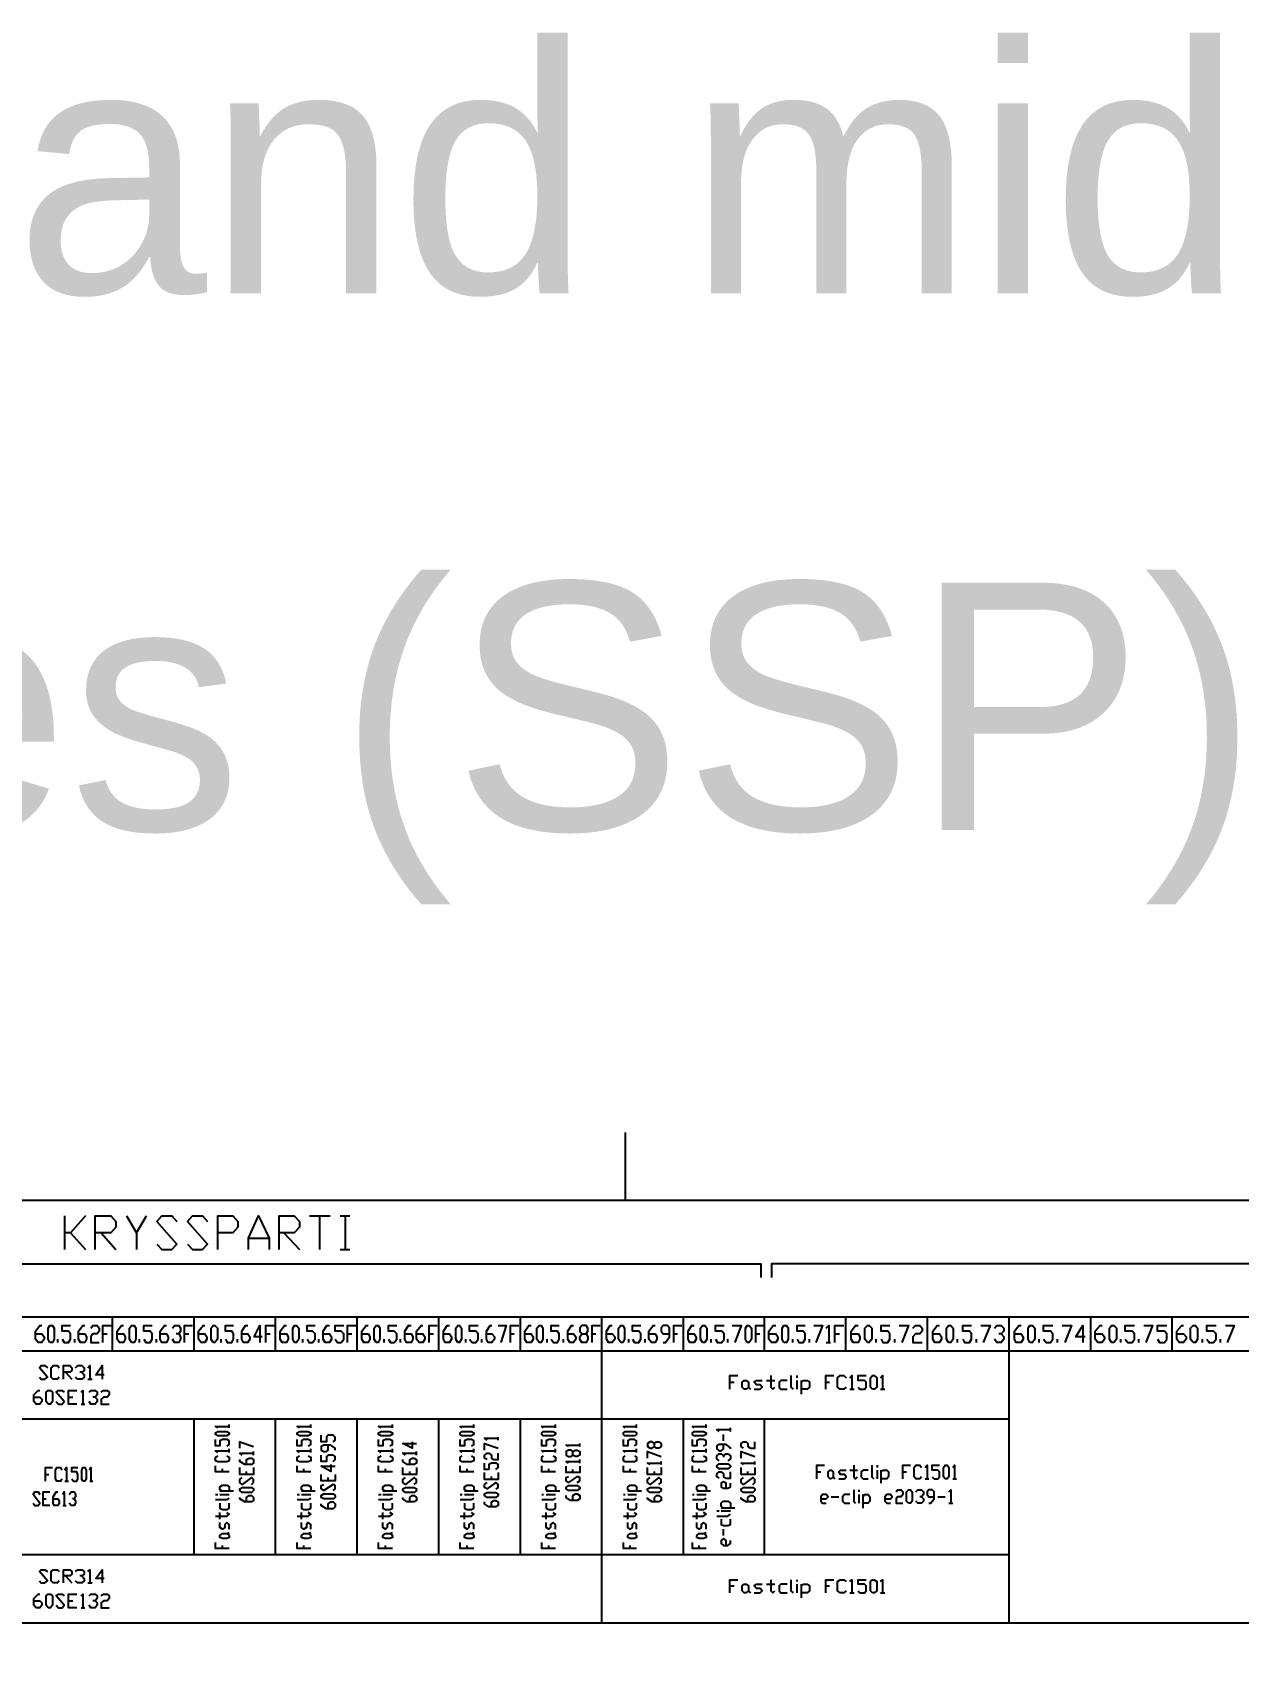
# Model space of a CAD drawing. Header units: millimetres. Extents: x -45 to 90, y -17 to 16.
# Drawn here: x 36.62 to 45.49, y 4.16 to 16.23 of the extents above; entities that cross this region are included whole.
import ezdxf

# ---------------------------------------------------------------- set-up
doc = ezdxf.new("R2010")
doc.units = ezdxf.units.MM
doc.layers.add('PDF_Geometry', color=7, linetype='Continuous')
doc.styles.get("Standard").update_dxf_attribs({"font": 'arial.ttf'})

msp = doc.modelspace()

# ---------------------------------------------------------------- linework, layer by layer
at = {"layer": 'PDF_Geometry', "lineweight": 25}
for points in [[(40.977, 8.137), (40.977, 7.637)], [(36.852, 7.275), (36.852, 7.523)], [(37.003, 7.523), (36.893, 7.399), (36.852, 7.399)], [(37.076, 7.275), (37.076, 7.523), (37.191, 7.523), (37.228, 7.481), (37.228, 7.44), (37.191, 7.399), (37.076, 7.399)], [(37.306, 7.523), (37.379, 7.399), (37.379, 7.275)], [(37.379, 7.399), (37.452, 7.523)], [(37.53, 7.316), (37.567, 7.275), (37.64, 7.275), (37.677, 7.316), (37.53, 7.481), (37.567, 7.523), (37.64, 7.523), (37.677, 7.481)], [(37.755, 7.316), (37.791, 7.275), (37.865, 7.275), (37.901, 7.316), (37.755, 7.481), (37.791, 7.523), (37.865, 7.523), (37.901, 7.481)], [(37.979, 7.275), (37.979, 7.523), (38.089, 7.523), (38.126, 7.481), (38.126, 7.44), (38.089, 7.399), (37.979, 7.399)], [(38.204, 7.275), (38.204, 7.358), (38.277, 7.523), (38.355, 7.358), (38.355, 7.275)], [(38.429, 7.275), (38.429, 7.523), (38.539, 7.523), (38.58, 7.481), (38.58, 7.44), (38.539, 7.399), (38.429, 7.399)], [(38.653, 7.523), (38.805, 7.523)], [(38.727, 7.523), (38.727, 7.275)], [(38.878, 7.523), (38.951, 7.523)], [(38.915, 7.523), (38.915, 7.275)], [(36.893, 7.399), (37.003, 7.275)], [(37.118, 7.399), (37.228, 7.275)], [(38.465, 7.399), (38.58, 7.275)], [(38.204, 7.358), (38.355, 7.358)], [(38.878, 7.275), (38.951, 7.275)], [(32.639, 7.069), (32.639, 7.17), (41.977, 7.17), (41.977, 7.069)], [(53.4, 7.069), (53.4, 7.17), (42.055, 7.17), (42.055, 7.069)], [(-3.599, 4.529), (-3.599, 6.78), (-0.601, 6.78), (-0.601, 6.528), (-4.199, 6.528), (-4.199, 4.529), (49.201, 4.529), (53.4, 4.529), (53.4, 4.282), (49.201, 4.282), (49.201, 4.529)], [(37.2, 6.78), (37.2, 6.528)], [(37.801, 6.78), (37.801, 6.528)], [(38.401, 6.78), (38.401, 6.528)], [(39.002, 6.78), (39.002, 6.528)], [(39.602, 6.78), (39.602, 6.528)], [(40.203, 6.78), (40.203, 6.528)], [(40.803, 6.78), (40.803, 4.529)], [(41.404, 6.78), (41.404, 6.528)], [(42, 6.78), (42, 6.528)], [(42.6, 6.78), (42.6, 6.528)], [(43.201, 6.78), (43.201, 6.528)], [(43.801, 6.78), (43.801, 6.528), (43.801, 4.529)], [(44.402, 6.78), (44.402, 6.528)], [(45.002, 6.78), (45.002, 6.528)], [(36.636, 6.656), (36.682, 6.656), (36.7, 6.633), (36.7, 6.615), (36.682, 6.592), (36.655, 6.592), (36.636, 6.615), (36.636, 6.674), (36.668, 6.716), (36.682, 6.716)], [(36.833, 6.615), (36.847, 6.592), (36.879, 6.592), (36.893, 6.615), (36.893, 6.656), (36.879, 6.674), (36.833, 6.674), (36.833, 6.716), (36.893, 6.716)], [(36.953, 6.656), (36.998, 6.656), (37.012, 6.633), (37.012, 6.615), (36.998, 6.592), (36.966, 6.592), (36.953, 6.615), (36.953, 6.674), (36.985, 6.716), (36.998, 6.716)], [(37.044, 6.697), (37.058, 6.716), (37.09, 6.716), (37.104, 6.697), (37.104, 6.674), (37.09, 6.656), (37.058, 6.656), (37.044, 6.633), (37.044, 6.592), (37.104, 6.592)], [(37.131, 6.592), (37.131, 6.716), (37.196, 6.716)], [(37.131, 6.656), (37.163, 6.656)], [(37.237, 6.656), (37.283, 6.656), (37.296, 6.633), (37.296, 6.615), (37.283, 6.592), (37.255, 6.592), (37.237, 6.615), (37.237, 6.674), (37.269, 6.716), (37.283, 6.716)], [(37.434, 6.615), (37.448, 6.592), (37.48, 6.592), (37.494, 6.615), (37.494, 6.656), (37.48, 6.674), (37.434, 6.674), (37.434, 6.716), (37.494, 6.716)], [(37.553, 6.656), (37.599, 6.656), (37.613, 6.633), (37.613, 6.615), (37.599, 6.592), (37.567, 6.592), (37.553, 6.615), (37.553, 6.674), (37.585, 6.716), (37.599, 6.716)], [(37.645, 6.697), (37.659, 6.716), (37.691, 6.716), (37.704, 6.697), (37.704, 6.674), (37.691, 6.656), (37.672, 6.656)], [(37.691, 6.656), (37.704, 6.633), (37.704, 6.615), (37.691, 6.592), (37.659, 6.592), (37.645, 6.615)], [(37.732, 6.592), (37.732, 6.716), (37.791, 6.716)], [(37.732, 6.656), (37.764, 6.656)], [(37.837, 6.656), (37.883, 6.656), (37.897, 6.633), (37.897, 6.615), (37.883, 6.592), (37.856, 6.592), (37.837, 6.615), (37.837, 6.674), (37.869, 6.716), (37.883, 6.716)], [(38.034, 6.615), (38.048, 6.592), (38.08, 6.592), (38.094, 6.615), (38.094, 6.656), (38.08, 6.674), (38.034, 6.674), (38.034, 6.716), (38.094, 6.716)], [(38.154, 6.656), (38.199, 6.656), (38.213, 6.633), (38.213, 6.615), (38.199, 6.592), (38.167, 6.592), (38.154, 6.615), (38.154, 6.674), (38.181, 6.716), (38.199, 6.716)], [(38.305, 6.633), (38.245, 6.633), (38.287, 6.716), (38.287, 6.592)], [(38.332, 6.592), (38.332, 6.716), (38.392, 6.716)], [(38.332, 6.656), (38.364, 6.656)], [(38.438, 6.656), (38.484, 6.656), (38.497, 6.633), (38.497, 6.615), (38.484, 6.592), (38.452, 6.592), (38.438, 6.615), (38.438, 6.674), (38.47, 6.716), (38.484, 6.716)], [(38.635, 6.615), (38.649, 6.592), (38.676, 6.592), (38.695, 6.615), (38.695, 6.656), (38.676, 6.674), (38.635, 6.674), (38.635, 6.716), (38.695, 6.716)], [(38.754, 6.656), (38.8, 6.656), (38.814, 6.633), (38.814, 6.615), (38.8, 6.592), (38.768, 6.592), (38.754, 6.615), (38.754, 6.674), (38.781, 6.716), (38.8, 6.716)], [(38.841, 6.615), (38.86, 6.592), (38.887, 6.592), (38.905, 6.615), (38.905, 6.656), (38.887, 6.674), (38.841, 6.674), (38.841, 6.716), (38.905, 6.716)], [(38.933, 6.592), (38.933, 6.716), (38.993, 6.716)], [(38.933, 6.656), (38.965, 6.656)], [(39.038, 6.656), (39.084, 6.656), (39.098, 6.633), (39.098, 6.615), (39.084, 6.592), (39.052, 6.592), (39.038, 6.615), (39.038, 6.674), (39.07, 6.716), (39.084, 6.716)], [(39.235, 6.615), (39.249, 6.592), (39.277, 6.592), (39.295, 6.615), (39.295, 6.656), (39.277, 6.674), (39.235, 6.674), (39.235, 6.716), (39.295, 6.716)], [(39.354, 6.656), (39.401, 6.656), (39.414, 6.633), (39.414, 6.615), (39.401, 6.592), (39.368, 6.592), (39.354, 6.615), (39.354, 6.674), (39.382, 6.716), (39.401, 6.716)], [(39.442, 6.656), (39.488, 6.656), (39.501, 6.633), (39.501, 6.615), (39.488, 6.592), (39.46, 6.592), (39.442, 6.615), (39.442, 6.674), (39.474, 6.716), (39.488, 6.716)], [(39.533, 6.592), (39.533, 6.716), (39.593, 6.716)], [(39.533, 6.656), (39.566, 6.656)], [(39.639, 6.656), (39.685, 6.656), (39.698, 6.633), (39.698, 6.615), (39.685, 6.592), (39.653, 6.592), (39.639, 6.615), (39.639, 6.674), (39.666, 6.716), (39.685, 6.716)], [(39.831, 6.615), (39.85, 6.592), (39.877, 6.592), (39.896, 6.615), (39.896, 6.656), (39.877, 6.674), (39.831, 6.674), (39.831, 6.716), (39.896, 6.716)], [(39.955, 6.656), (39.996, 6.656), (40.015, 6.633), (40.015, 6.615), (39.996, 6.592), (39.969, 6.592), (39.955, 6.615), (39.955, 6.674), (39.983, 6.716), (39.996, 6.716)], [(40.042, 6.716), (40.102, 6.716), (40.061, 6.592)], [(40.134, 6.592), (40.134, 6.716), (40.194, 6.716)], [(40.134, 6.656), (40.161, 6.656)], [(40.239, 6.656), (40.285, 6.656), (40.299, 6.633), (40.299, 6.615), (40.285, 6.592), (40.253, 6.592), (40.239, 6.615), (40.239, 6.674), (40.267, 6.716), (40.285, 6.716)], [(40.432, 6.615), (40.45, 6.592), (40.478, 6.592), (40.492, 6.615), (40.492, 6.656), (40.478, 6.674), (40.432, 6.674), (40.432, 6.716), (40.492, 6.716)], [(40.556, 6.656), (40.597, 6.656), (40.615, 6.633), (40.615, 6.615), (40.597, 6.592), (40.569, 6.592), (40.556, 6.615), (40.556, 6.674), (40.583, 6.716), (40.597, 6.716)], [(40.689, 6.656), (40.702, 6.633), (40.702, 6.615), (40.689, 6.592), (40.657, 6.592), (40.643, 6.615), (40.643, 6.633), (40.657, 6.656), (40.689, 6.656), (40.702, 6.674), (40.702, 6.697), (40.689, 6.716), (40.657, 6.716), (40.643, 6.697), (40.643, 6.674), (40.657, 6.656)], [(40.734, 6.592), (40.734, 6.716), (40.794, 6.716)], [(40.734, 6.656), (40.762, 6.656)], [(40.84, 6.656), (40.881, 6.656), (40.9, 6.633), (40.9, 6.615), (40.881, 6.592), (40.854, 6.592), (40.84, 6.615), (40.84, 6.674), (40.867, 6.716), (40.881, 6.716)], [(41.032, 6.615), (41.046, 6.592), (41.078, 6.592), (41.092, 6.615), (41.092, 6.656), (41.078, 6.674), (41.032, 6.674), (41.032, 6.716), (41.092, 6.716)], [(41.152, 6.656), (41.197, 6.656), (41.211, 6.633), (41.211, 6.615), (41.197, 6.592), (41.17, 6.592), (41.152, 6.615), (41.152, 6.674), (41.184, 6.716), (41.197, 6.716)], [(41.257, 6.592), (41.275, 6.592), (41.303, 6.633), (41.303, 6.697), (41.289, 6.716), (41.257, 6.716), (41.243, 6.697), (41.243, 6.674), (41.257, 6.656), (41.303, 6.656)], [(41.335, 6.592), (41.335, 6.716), (41.395, 6.716)], [(41.335, 6.656), (41.363, 6.656)], [(41.44, 6.656), (41.486, 6.656), (41.5, 6.633), (41.5, 6.615), (41.486, 6.592), (41.454, 6.592), (41.44, 6.615), (41.44, 6.674), (41.468, 6.716), (41.486, 6.716)], [(41.642, 6.615), (41.656, 6.592), (41.688, 6.592), (41.706, 6.615), (41.706, 6.656), (41.688, 6.674), (41.642, 6.674), (41.642, 6.716), (41.706, 6.716)], [(41.766, 6.716), (41.83, 6.716), (41.784, 6.592)], [(41.94, 6.592), (41.94, 6.716), (42, 6.716)], [(41.94, 6.656), (41.968, 6.656)], [(42.036, 6.656), (42.087, 6.656), (42.101, 6.633), (42.101, 6.615), (42.087, 6.592), (42.055, 6.592), (42.036, 6.615), (42.036, 6.674), (42.068, 6.716), (42.087, 6.716)], [(42.243, 6.615), (42.256, 6.592), (42.288, 6.592), (42.302, 6.615), (42.302, 6.656), (42.288, 6.674), (42.243, 6.674), (42.243, 6.716), (42.302, 6.716)], [(42.366, 6.716), (42.431, 6.716), (42.38, 6.592)], [(42.458, 6.697), (42.476, 6.716), (42.476, 6.592)], [(42.522, 6.592), (42.522, 6.716), (42.586, 6.716)], [(42.522, 6.656), (42.554, 6.656)], [(42.641, 6.656), (42.692, 6.656), (42.706, 6.633), (42.706, 6.615), (42.692, 6.592), (42.655, 6.592), (42.641, 6.615), (42.641, 6.674), (42.674, 6.716), (42.692, 6.716)], [(42.862, 6.615), (42.875, 6.592), (42.912, 6.592), (42.926, 6.615), (42.926, 6.656), (42.912, 6.674), (42.862, 6.674), (42.862, 6.716), (42.926, 6.716)], [(42.994, 6.716), (43.063, 6.716), (43.013, 6.592)], [(43.095, 6.697), (43.114, 6.716), (43.146, 6.716), (43.164, 6.697), (43.164, 6.674), (43.146, 6.656), (43.114, 6.656), (43.095, 6.633), (43.095, 6.592), (43.164, 6.592)], [(43.242, 6.656), (43.292, 6.656), (43.306, 6.633), (43.306, 6.615), (43.292, 6.592), (43.256, 6.592), (43.242, 6.615), (43.242, 6.674), (43.274, 6.716), (43.292, 6.716)], [(43.462, 6.615), (43.476, 6.592), (43.512, 6.592), (43.526, 6.615), (43.526, 6.656), (43.512, 6.674), (43.462, 6.674), (43.462, 6.716), (43.526, 6.716)], [(43.595, 6.716), (43.664, 6.716), (43.613, 6.592)], [(43.696, 6.697), (43.714, 6.716), (43.746, 6.716), (43.765, 6.697), (43.765, 6.674), (43.746, 6.656), (43.728, 6.656)], [(43.746, 6.656), (43.765, 6.633), (43.765, 6.615), (43.746, 6.592), (43.714, 6.592), (43.696, 6.615)], [(43.843, 6.656), (43.893, 6.656), (43.907, 6.633), (43.907, 6.615), (43.893, 6.592), (43.856, 6.592), (43.843, 6.615), (43.843, 6.674), (43.875, 6.716), (43.893, 6.716)], [(44.058, 6.615), (44.076, 6.592), (44.108, 6.592), (44.127, 6.615), (44.127, 6.656), (44.108, 6.674), (44.058, 6.674), (44.058, 6.716), (44.127, 6.716)], [(44.195, 6.716), (44.264, 6.716), (44.214, 6.592)], [(44.365, 6.633), (44.296, 6.633), (44.347, 6.716), (44.347, 6.592)], [(44.438, 6.656), (44.489, 6.656), (44.507, 6.633), (44.507, 6.615), (44.489, 6.592), (44.457, 6.592), (44.438, 6.615), (44.438, 6.674), (44.475, 6.716), (44.489, 6.716)], [(44.658, 6.615), (44.677, 6.592), (44.709, 6.592), (44.727, 6.615), (44.727, 6.656), (44.709, 6.674), (44.658, 6.674), (44.658, 6.716), (44.727, 6.716)], [(44.796, 6.716), (44.86, 6.716), (44.81, 6.592)], [(44.897, 6.615), (44.911, 6.592), (44.947, 6.592), (44.966, 6.615), (44.966, 6.656), (44.947, 6.674), (44.897, 6.674), (44.897, 6.716), (44.966, 6.716)], [(45.039, 6.656), (45.089, 6.656), (45.108, 6.633), (45.108, 6.615), (45.089, 6.592), (45.057, 6.592), (45.039, 6.615), (45.039, 6.674), (45.076, 6.716), (45.089, 6.716)], [(45.259, 6.615), (45.277, 6.592), (45.309, 6.592), (45.328, 6.615), (45.328, 6.656), (45.309, 6.674), (45.259, 6.674), (45.259, 6.716), (45.328, 6.716)], [(45.397, 6.716), (45.461, 6.716), (45.41, 6.592)], [(36.801, 6.592), (36.801, 6.615)], [(36.925, 6.592), (36.925, 6.615)], [(37.402, 6.592), (37.402, 6.615)], [(37.526, 6.592), (37.526, 6.615)], [(38.002, 6.592), (38.002, 6.615)], [(38.122, 6.592), (38.122, 6.615)], [(38.603, 6.592), (38.603, 6.615)], [(38.722, 6.592), (38.722, 6.615)], [(39.203, 6.592), (39.203, 6.615)], [(39.323, 6.592), (39.323, 6.615)], [(39.804, 6.592), (39.804, 6.615)], [(39.923, 6.592), (39.923, 6.615)], [(40.404, 6.592), (40.404, 6.615)], [(40.524, 6.592), (40.524, 6.615)], [(41.005, 6.592), (41.005, 6.615)], [(41.124, 6.592), (41.124, 6.615)], [(41.61, 6.592), (41.61, 6.615)], [(41.734, 6.592), (41.734, 6.615)], [(42.211, 6.592), (42.211, 6.615)], [(42.334, 6.592), (42.334, 6.615)], [(42.458, 6.592), (42.49, 6.592)], [(42.825, 6.592), (42.825, 6.615)], [(42.962, 6.592), (42.962, 6.615)], [(43.425, 6.592), (43.425, 6.615)], [(43.563, 6.592), (43.563, 6.615)], [(44.026, 6.592), (44.026, 6.615)], [(44.159, 6.592), (44.159, 6.615)], [(44.626, 6.592), (44.626, 6.615)], [(44.759, 6.592), (44.759, 6.615)], [(45.227, 6.592), (45.227, 6.615)], [(45.36, 6.592), (45.36, 6.615)], [(36.664, 6.335), (36.678, 6.322), (36.705, 6.322), (36.723, 6.335), (36.664, 6.404), (36.678, 6.422), (36.705, 6.422), (36.723, 6.404)], [(36.81, 6.335), (36.797, 6.322), (36.765, 6.322), (36.751, 6.335), (36.751, 6.404), (36.765, 6.422), (36.797, 6.422), (36.81, 6.404)], [(36.843, 6.322), (36.843, 6.422), (36.888, 6.422), (36.902, 6.404), (36.902, 6.386), (36.888, 6.372), (36.843, 6.372)], [(36.93, 6.404), (36.948, 6.422), (36.976, 6.422), (36.994, 6.404), (36.994, 6.386), (36.976, 6.372), (36.962, 6.372)], [(37.021, 6.404), (37.035, 6.422), (37.035, 6.322)], [(37.141, 6.354), (37.081, 6.354), (37.127, 6.422), (37.127, 6.322)], [(36.856, 6.372), (36.902, 6.322)], [(36.976, 6.372), (36.994, 6.354), (36.994, 6.335), (36.976, 6.322), (36.948, 6.322), (36.93, 6.335)], [(37.021, 6.322), (37.053, 6.322)], [(41.748, 6.248), (41.748, 6.349), (41.807, 6.349)], [(41.748, 6.299), (41.78, 6.299)], [(41.926, 6.248), (41.972, 6.248), (41.986, 6.262), (41.972, 6.28), (41.945, 6.28), (41.926, 6.299), (41.945, 6.312), (41.986, 6.312)], [(42.018, 6.312), (42.078, 6.312)], [(42.05, 6.349), (42.05, 6.262), (42.064, 6.248), (42.078, 6.262)], [(42.169, 6.312), (42.123, 6.312), (42.11, 6.299), (42.11, 6.262), (42.123, 6.248), (42.169, 6.248)], [(42.197, 6.349), (42.197, 6.262), (42.215, 6.248)], [(42.243, 6.331), (42.243, 6.349)], [(42.243, 6.248), (42.243, 6.312)], [(42.275, 6.212), (42.275, 6.312)], [(42.275, 6.299), (42.288, 6.312), (42.316, 6.312), (42.334, 6.299), (42.334, 6.262), (42.316, 6.248), (42.275, 6.248)], [(42.454, 6.248), (42.454, 6.349), (42.513, 6.349)], [(42.454, 6.299), (42.481, 6.299)], [(42.605, 6.262), (42.586, 6.248), (42.559, 6.248), (42.541, 6.262), (42.541, 6.331), (42.559, 6.349), (42.586, 6.349), (42.605, 6.331)], [(42.632, 6.331), (42.646, 6.349), (42.646, 6.248)], [(42.692, 6.262), (42.706, 6.248), (42.738, 6.248), (42.751, 6.262), (42.751, 6.299), (42.738, 6.312), (42.692, 6.312), (42.692, 6.349), (42.751, 6.349)], [(42.857, 6.331), (42.871, 6.349), (42.871, 6.248)], [(36.623, 6.189), (36.668, 6.189), (36.682, 6.175), (36.682, 6.156), (36.668, 6.138), (36.641, 6.138), (36.623, 6.156), (36.623, 6.207), (36.655, 6.239), (36.668, 6.239)], [(36.788, 6.156), (36.806, 6.138), (36.833, 6.138), (36.847, 6.156), (36.788, 6.225), (36.806, 6.239), (36.833, 6.239), (36.847, 6.225)], [(36.939, 6.138), (36.879, 6.138), (36.879, 6.239), (36.939, 6.239)], [(36.879, 6.189), (36.911, 6.189)], [(36.971, 6.225), (36.985, 6.239), (36.985, 6.138)], [(37.031, 6.225), (37.044, 6.239), (37.076, 6.239), (37.09, 6.225), (37.09, 6.207), (37.076, 6.189), (37.058, 6.189)], [(37.076, 6.189), (37.09, 6.175), (37.09, 6.156), (37.076, 6.138), (37.044, 6.138), (37.031, 6.156)], [(37.118, 6.225), (37.136, 6.239), (37.163, 6.239), (37.177, 6.225), (37.177, 6.207), (37.163, 6.189), (37.136, 6.189), (37.118, 6.175), (37.118, 6.138), (37.177, 6.138)], [(41.885, 6.262), (41.899, 6.248)], [(42.632, 6.248), (42.664, 6.248)], [(42.857, 6.248), (42.889, 6.248)], [(36.971, 6.138), (36.998, 6.138)], [(43.801, 6.028), (31.8, 6.028)], [(37.801, 6.028), (37.801, 5.029)], [(37.979, 5.964), (37.961, 5.973), (38.062, 5.973)], [(38.062, 5.964), (38.062, 5.987)], [(38.401, 6.028), (38.401, 5.029)], [(38.58, 5.964), (38.562, 5.973), (38.662, 5.973)], [(38.662, 5.964), (38.662, 5.987)], [(39.002, 6.028), (39.002, 5.029)], [(39.18, 5.964), (39.162, 5.973), (39.263, 5.973)], [(39.263, 5.964), (39.263, 5.987)], [(39.602, 6.028), (39.602, 5.029)], [(39.776, 5.964), (39.763, 5.973), (39.864, 5.973)], [(39.864, 5.964), (39.864, 5.987)], [(40.203, 6.028), (40.203, 5.029)], [(40.377, 5.964), (40.363, 5.973), (40.464, 5.973)], [(40.464, 5.964), (40.464, 5.987)], [(40.977, 5.964), (40.964, 5.973), (41.06, 5.973)], [(41.06, 5.964), (41.06, 5.987)], [(41.404, 6.028), (41.404, 5.029)], [(41.486, 5.964), (41.473, 5.973), (41.573, 5.973)], [(41.573, 5.964), (41.573, 5.987)], [(41.67, 5.936), (41.651, 5.95), (41.752, 5.95)], [(41.702, 5.868), (41.702, 5.914)], [(41.752, 5.936), (41.752, 5.964)], [(42, 6.028), (42, 5.029)], [(38.044, 5.831), (38.062, 5.84), (38.062, 5.868), (38.044, 5.877), (38.012, 5.877), (37.993, 5.868), (37.993, 5.831), (37.961, 5.831), (37.961, 5.877)], [(37.979, 5.781), (37.961, 5.794), (38.062, 5.794)], [(38.062, 5.781), (38.062, 5.808)], [(38.14, 5.813), (38.14, 5.859), (38.241, 5.826)], [(38.644, 5.831), (38.662, 5.84), (38.662, 5.868), (38.644, 5.877), (38.612, 5.877), (38.594, 5.868), (38.594, 5.831), (38.562, 5.831), (38.562, 5.877)], [(38.58, 5.781), (38.562, 5.794), (38.662, 5.794)], [(38.662, 5.781), (38.662, 5.808)], [(38.827, 5.859), (38.841, 5.872), (38.841, 5.895), (38.827, 5.909), (38.791, 5.909), (38.777, 5.895), (38.777, 5.859), (38.74, 5.859), (38.74, 5.909)], [(38.841, 5.799), (38.841, 5.813), (38.809, 5.836), (38.759, 5.836), (38.74, 5.826), (38.74, 5.799), (38.759, 5.79), (38.777, 5.79), (38.791, 5.799), (38.791, 5.836)], [(39.245, 5.831), (39.263, 5.84), (39.263, 5.868), (39.245, 5.877), (39.213, 5.877), (39.194, 5.868), (39.194, 5.831), (39.162, 5.831), (39.162, 5.877)], [(39.18, 5.781), (39.162, 5.794), (39.263, 5.794)], [(39.263, 5.781), (39.263, 5.808)], [(39.41, 5.859), (39.41, 5.813), (39.341, 5.849), (39.442, 5.849)], [(39.845, 5.831), (39.864, 5.84), (39.864, 5.868), (39.845, 5.877), (39.813, 5.877), (39.795, 5.868), (39.795, 5.831), (39.763, 5.831), (39.763, 5.877)], [(39.776, 5.781), (39.763, 5.794), (39.864, 5.794)], [(39.864, 5.781), (39.864, 5.808)], [(39.96, 5.872), (39.941, 5.886), (40.042, 5.886)], [(39.941, 5.799), (39.941, 5.849), (40.042, 5.813)], [(40.042, 5.872), (40.042, 5.895)], [(40.446, 5.831), (40.464, 5.84), (40.464, 5.868), (40.446, 5.877), (40.414, 5.877), (40.395, 5.868), (40.395, 5.831), (40.363, 5.831), (40.363, 5.877)], [(40.377, 5.781), (40.363, 5.794), (40.464, 5.794)], [(40.464, 5.781), (40.464, 5.808)], [(40.56, 5.826), (40.542, 5.836), (40.643, 5.836)], [(40.592, 5.79), (40.611, 5.799), (40.624, 5.799), (40.643, 5.79), (40.643, 5.762), (40.624, 5.753), (40.611, 5.753), (40.592, 5.762), (40.592, 5.79), (40.574, 5.799), (40.56, 5.799), (40.542, 5.79), (40.542, 5.762), (40.56, 5.753), (40.574, 5.753), (40.592, 5.762)], [(40.643, 5.826), (40.643, 5.849)], [(41.046, 5.831), (41.06, 5.84), (41.06, 5.868), (41.046, 5.877), (41.014, 5.877), (40.996, 5.868), (40.996, 5.831), (40.964, 5.831), (40.964, 5.877)], [(40.977, 5.781), (40.964, 5.794), (41.06, 5.794)], [(41.06, 5.781), (41.06, 5.808)], [(41.193, 5.849), (41.207, 5.859), (41.225, 5.859), (41.243, 5.849), (41.243, 5.826), (41.225, 5.813), (41.207, 5.813), (41.193, 5.826), (41.193, 5.849), (41.175, 5.859), (41.161, 5.859), (41.142, 5.849), (41.142, 5.826), (41.161, 5.813), (41.175, 5.813), (41.193, 5.826)], [(41.555, 5.831), (41.573, 5.84), (41.573, 5.868), (41.555, 5.877), (41.523, 5.877), (41.505, 5.868), (41.505, 5.831), (41.473, 5.831), (41.473, 5.877)], [(41.486, 5.781), (41.473, 5.794), (41.573, 5.794)], [(41.573, 5.781), (41.573, 5.808)], [(41.752, 5.808), (41.752, 5.817), (41.72, 5.84), (41.67, 5.84), (41.651, 5.831), (41.651, 5.808), (41.67, 5.794), (41.683, 5.794), (41.702, 5.808), (41.702, 5.84)], [(41.848, 5.813), (41.83, 5.826), (41.83, 5.849), (41.848, 5.859), (41.867, 5.859), (41.881, 5.849), (41.881, 5.826), (41.899, 5.813), (41.931, 5.813), (41.931, 5.859)], [(38.044, 5.758), (38.062, 5.748), (38.062, 5.721), (38.044, 5.712), (37.979, 5.712), (37.961, 5.721), (37.961, 5.748), (37.979, 5.758)], [(38.062, 5.639), (37.961, 5.639), (37.961, 5.684)], [(38.158, 5.762), (38.14, 5.776), (38.241, 5.776)], [(38.19, 5.693), (38.19, 5.73), (38.208, 5.739), (38.227, 5.739), (38.241, 5.73), (38.241, 5.703), (38.227, 5.693), (38.177, 5.693), (38.14, 5.716), (38.14, 5.73)], [(38.241, 5.762), (38.241, 5.79)], [(38.644, 5.758), (38.662, 5.748), (38.662, 5.721), (38.644, 5.712), (38.58, 5.712), (38.562, 5.721), (38.562, 5.748), (38.58, 5.758)], [(38.662, 5.639), (38.562, 5.639), (38.562, 5.684)], [(38.827, 5.716), (38.841, 5.73), (38.841, 5.753), (38.827, 5.762), (38.791, 5.762), (38.777, 5.753), (38.777, 5.716), (38.74, 5.716), (38.74, 5.762)], [(38.809, 5.693), (38.809, 5.643), (38.74, 5.68), (38.841, 5.68)], [(39.245, 5.758), (39.263, 5.748), (39.263, 5.721), (39.245, 5.712), (39.18, 5.712), (39.162, 5.721), (39.162, 5.748), (39.18, 5.758)], [(39.263, 5.639), (39.162, 5.639), (39.162, 5.684)], [(39.359, 5.762), (39.341, 5.776), (39.442, 5.776)], [(39.391, 5.693), (39.391, 5.73), (39.41, 5.739), (39.423, 5.739), (39.442, 5.73), (39.442, 5.703), (39.423, 5.693), (39.373, 5.693), (39.341, 5.716), (39.341, 5.73)], [(39.442, 5.762), (39.442, 5.79)], [(39.845, 5.758), (39.864, 5.748), (39.864, 5.721), (39.845, 5.712), (39.776, 5.712), (39.763, 5.721), (39.763, 5.748), (39.776, 5.758)], [(39.864, 5.639), (39.763, 5.639), (39.763, 5.684)], [(39.96, 5.73), (39.941, 5.739), (39.941, 5.762), (39.96, 5.776), (39.974, 5.776), (39.992, 5.762), (39.992, 5.739), (40.01, 5.73), (40.042, 5.73), (40.042, 5.776)], [(40.024, 5.657), (40.042, 5.671), (40.042, 5.693), (40.024, 5.703), (39.992, 5.703), (39.974, 5.693), (39.974, 5.657), (39.941, 5.657), (39.941, 5.703)], [(40.446, 5.758), (40.464, 5.748), (40.464, 5.721), (40.446, 5.712), (40.377, 5.712), (40.363, 5.721), (40.363, 5.748), (40.377, 5.758)], [(40.464, 5.639), (40.363, 5.639), (40.363, 5.684)], [(40.56, 5.703), (40.542, 5.716), (40.643, 5.716)], [(40.643, 5.68), (40.643, 5.634), (40.542, 5.634), (40.542, 5.68)], [(40.643, 5.703), (40.643, 5.73)], [(41.046, 5.758), (41.06, 5.748), (41.06, 5.721), (41.046, 5.712), (40.977, 5.712), (40.964, 5.721), (40.964, 5.748), (40.977, 5.758)], [(41.06, 5.639), (40.964, 5.639), (40.964, 5.684)], [(41.142, 5.739), (41.142, 5.79), (41.243, 5.753)], [(41.161, 5.693), (41.142, 5.703), (41.243, 5.703)], [(41.243, 5.693), (41.243, 5.716)], [(41.555, 5.758), (41.573, 5.748), (41.573, 5.721), (41.555, 5.712), (41.486, 5.712), (41.473, 5.721), (41.473, 5.748), (41.486, 5.758)], [(41.573, 5.639), (41.473, 5.639), (41.473, 5.684)], [(41.67, 5.721), (41.651, 5.735), (41.651, 5.758), (41.67, 5.771), (41.683, 5.771), (41.702, 5.758), (41.702, 5.748)], [(41.702, 5.758), (41.72, 5.771), (41.734, 5.771), (41.752, 5.758), (41.752, 5.735), (41.734, 5.721)], [(41.83, 5.739), (41.83, 5.79), (41.931, 5.753)], [(41.848, 5.693), (41.83, 5.703), (41.931, 5.703)], [(41.931, 5.693), (41.931, 5.716)], [(42.389, 5.588), (42.389, 5.689), (42.444, 5.689)], [(42.66, 5.689), (42.66, 5.602), (42.674, 5.588), (42.687, 5.602)], [(42.793, 5.689), (42.793, 5.602), (42.807, 5.588)], [(42.834, 5.671), (42.834, 5.689)], [(43.022, 5.588), (43.022, 5.689), (43.077, 5.689)], [(43.159, 5.602), (43.146, 5.588), (43.118, 5.588), (43.104, 5.602), (43.104, 5.671), (43.118, 5.689), (43.146, 5.689), (43.159, 5.671)], [(43.187, 5.671), (43.201, 5.689), (43.201, 5.588)], [(43.237, 5.602), (43.251, 5.588), (43.279, 5.588), (43.292, 5.602), (43.292, 5.639), (43.279, 5.652), (43.237, 5.652), (43.237, 5.689), (43.292, 5.689)], [(43.389, 5.671), (43.402, 5.689), (43.402, 5.588)], [(36.71, 5.57), (36.71, 5.671), (36.76, 5.671)], [(36.71, 5.62), (36.733, 5.62)], [(36.829, 5.588), (36.82, 5.57), (36.792, 5.57), (36.783, 5.588), (36.783, 5.652), (36.792, 5.671), (36.82, 5.671), (36.829, 5.652)], [(36.852, 5.652), (36.865, 5.671), (36.865, 5.57)], [(36.852, 5.57), (36.879, 5.57)], [(36.902, 5.588), (36.916, 5.57), (36.939, 5.57), (36.948, 5.588), (36.948, 5.62), (36.939, 5.639), (36.902, 5.639), (36.902, 5.671), (36.948, 5.671)], [(37.035, 5.652), (37.044, 5.671), (37.044, 5.57)], [(37.035, 5.57), (37.058, 5.57)], [(38.012, 5.639), (38.012, 5.661)], [(38.241, 5.671), (38.241, 5.62), (38.14, 5.62), (38.14, 5.671)], [(38.227, 5.547), (38.241, 5.561), (38.241, 5.583), (38.227, 5.597), (38.158, 5.547), (38.14, 5.561), (38.14, 5.583), (38.158, 5.597)], [(38.19, 5.62), (38.19, 5.643)], [(38.612, 5.639), (38.612, 5.661)], [(38.841, 5.62), (38.841, 5.574), (38.74, 5.574), (38.74, 5.62)], [(38.791, 5.574), (38.791, 5.597)], [(39.213, 5.639), (39.213, 5.661)], [(39.442, 5.671), (39.442, 5.62), (39.341, 5.62), (39.341, 5.671)], [(39.423, 5.547), (39.442, 5.561), (39.442, 5.583), (39.423, 5.597), (39.359, 5.547), (39.341, 5.561), (39.341, 5.583), (39.359, 5.597)], [(39.391, 5.62), (39.391, 5.643)], [(39.813, 5.639), (39.813, 5.661)], [(40.042, 5.634), (40.042, 5.583), (39.941, 5.583), (39.941, 5.634)], [(40.024, 5.515), (40.042, 5.524), (40.042, 5.547), (40.024, 5.561), (39.96, 5.515), (39.941, 5.524), (39.941, 5.547), (39.96, 5.561)], [(39.992, 5.583), (39.992, 5.606)], [(40.414, 5.639), (40.414, 5.661)], [(40.624, 5.561), (40.643, 5.574), (40.643, 5.597), (40.624, 5.606), (40.56, 5.561), (40.542, 5.574), (40.542, 5.597), (40.56, 5.606)], [(40.592, 5.634), (40.592, 5.657)], [(41.014, 5.639), (41.014, 5.661)], [(41.243, 5.671), (41.243, 5.62), (41.142, 5.62), (41.142, 5.671)], [(41.225, 5.547), (41.243, 5.561), (41.243, 5.583), (41.225, 5.597), (41.161, 5.547), (41.142, 5.561), (41.142, 5.583), (41.161, 5.597)], [(41.193, 5.62), (41.193, 5.643)], [(41.523, 5.639), (41.523, 5.661)], [(41.67, 5.593), (41.651, 5.602), (41.651, 5.625), (41.67, 5.639), (41.683, 5.639), (41.702, 5.625), (41.702, 5.602), (41.72, 5.593), (41.752, 5.593), (41.752, 5.639)], [(41.72, 5.519), (41.72, 5.556), (41.702, 5.565), (41.683, 5.556), (41.683, 5.528), (41.702, 5.519), (41.734, 5.519), (41.752, 5.528), (41.752, 5.556)], [(41.931, 5.671), (41.931, 5.62), (41.83, 5.62), (41.83, 5.671)], [(41.917, 5.547), (41.931, 5.561), (41.931, 5.583), (41.917, 5.597), (41.848, 5.547), (41.83, 5.561), (41.83, 5.583), (41.848, 5.597)], [(41.881, 5.62), (41.881, 5.643)], [(42.389, 5.639), (42.417, 5.639)], [(42.509, 5.602), (42.522, 5.588)], [(42.55, 5.588), (42.591, 5.588), (42.605, 5.602), (42.591, 5.62), (42.563, 5.62), (42.55, 5.639), (42.563, 5.652), (42.605, 5.652)], [(42.632, 5.652), (42.687, 5.652)], [(42.765, 5.652), (42.729, 5.652), (42.715, 5.639), (42.715, 5.602), (42.729, 5.588), (42.765, 5.588)], [(42.834, 5.588), (42.834, 5.652)], [(42.862, 5.556), (42.862, 5.652)], [(42.862, 5.639), (42.875, 5.652), (42.903, 5.652), (42.917, 5.639), (42.917, 5.602), (42.903, 5.588), (42.862, 5.588)], [(43.022, 5.639), (43.049, 5.639)], [(43.187, 5.588), (43.214, 5.588)], [(43.389, 5.588), (43.416, 5.588)], [(36.618, 5.409), (36.632, 5.391), (36.655, 5.391), (36.668, 5.409), (36.618, 5.473), (36.632, 5.492), (36.655, 5.492), (36.668, 5.473)], [(36.742, 5.391), (36.691, 5.391), (36.691, 5.492), (36.742, 5.492)], [(36.691, 5.441), (36.714, 5.441)], [(36.765, 5.441), (36.801, 5.441), (36.81, 5.423), (36.81, 5.409), (36.801, 5.391), (36.774, 5.391), (36.765, 5.409), (36.765, 5.455), (36.788, 5.492), (36.801, 5.492)], [(36.838, 5.473), (36.847, 5.492), (36.847, 5.391)], [(36.884, 5.473), (36.898, 5.492), (36.92, 5.492), (36.93, 5.473), (36.93, 5.455), (36.92, 5.441), (36.907, 5.441)], [(36.92, 5.441), (36.93, 5.423), (36.93, 5.409), (36.92, 5.391), (36.898, 5.391), (36.884, 5.409)], [(37.979, 5.469), (37.961, 5.469)], [(37.961, 5.437), (38.044, 5.437), (38.062, 5.446)], [(38.012, 5.496), (37.993, 5.506), (37.993, 5.528), (38.012, 5.542), (38.044, 5.542), (38.062, 5.528), (38.062, 5.496)], [(38.094, 5.496), (37.993, 5.496)], [(38.062, 5.469), (37.993, 5.469)], [(38.19, 5.418), (38.19, 5.451), (38.208, 5.464), (38.227, 5.464), (38.241, 5.451), (38.241, 5.428), (38.227, 5.418), (38.177, 5.418), (38.14, 5.441), (38.14, 5.451)], [(38.58, 5.469), (38.562, 5.469)], [(38.562, 5.437), (38.644, 5.437), (38.662, 5.446)], [(38.612, 5.496), (38.594, 5.506), (38.594, 5.528), (38.612, 5.542), (38.644, 5.542), (38.662, 5.528), (38.662, 5.496)], [(38.695, 5.496), (38.594, 5.496)], [(38.662, 5.469), (38.594, 5.469)], [(38.827, 5.501), (38.841, 5.515), (38.841, 5.538), (38.827, 5.547), (38.759, 5.501), (38.74, 5.515), (38.74, 5.538), (38.759, 5.547)], [(39.18, 5.469), (39.162, 5.469)], [(39.162, 5.437), (39.245, 5.437), (39.263, 5.446)], [(39.213, 5.496), (39.194, 5.506), (39.194, 5.528), (39.213, 5.542), (39.245, 5.542), (39.263, 5.528), (39.263, 5.496)], [(39.295, 5.496), (39.194, 5.496)], [(39.263, 5.469), (39.194, 5.469)], [(39.391, 5.418), (39.391, 5.451), (39.41, 5.464), (39.423, 5.464), (39.442, 5.451), (39.442, 5.428), (39.423, 5.418), (39.373, 5.418), (39.341, 5.441), (39.341, 5.451)], [(39.776, 5.469), (39.763, 5.469)], [(39.763, 5.437), (39.845, 5.437), (39.864, 5.446)], [(39.813, 5.496), (39.795, 5.506), (39.795, 5.528), (39.813, 5.542), (39.845, 5.542), (39.864, 5.528), (39.864, 5.496)], [(39.896, 5.496), (39.795, 5.496)], [(39.864, 5.469), (39.795, 5.469)], [(40.377, 5.469), (40.363, 5.469)], [(40.363, 5.437), (40.446, 5.437), (40.464, 5.446)], [(40.414, 5.496), (40.395, 5.506), (40.395, 5.528), (40.414, 5.542), (40.446, 5.542), (40.464, 5.528), (40.464, 5.496)], [(40.496, 5.496), (40.395, 5.496)], [(40.464, 5.469), (40.395, 5.469)], [(40.592, 5.428), (40.592, 5.464), (40.611, 5.478), (40.624, 5.478), (40.643, 5.464), (40.643, 5.441), (40.624, 5.428), (40.574, 5.428), (40.542, 5.451), (40.542, 5.464)], [(40.977, 5.469), (40.964, 5.469)], [(40.964, 5.437), (41.046, 5.437), (41.06, 5.446)], [(41.014, 5.496), (40.996, 5.506), (40.996, 5.528), (41.014, 5.542), (41.046, 5.542), (41.06, 5.528), (41.06, 5.496)], [(41.097, 5.496), (40.996, 5.496)], [(41.06, 5.469), (40.996, 5.469)], [(41.193, 5.418), (41.193, 5.451), (41.207, 5.464), (41.225, 5.464), (41.243, 5.451), (41.243, 5.428), (41.225, 5.418), (41.175, 5.418), (41.142, 5.441), (41.142, 5.451)], [(41.486, 5.469), (41.473, 5.469)], [(41.473, 5.437), (41.555, 5.437), (41.573, 5.446)], [(41.523, 5.496), (41.505, 5.506), (41.505, 5.528), (41.523, 5.542), (41.555, 5.542), (41.573, 5.528), (41.573, 5.496)], [(41.605, 5.496), (41.505, 5.496)], [(41.573, 5.469), (41.505, 5.469)], [(41.881, 5.418), (41.881, 5.451), (41.899, 5.464), (41.917, 5.464), (41.931, 5.451), (41.931, 5.428), (41.917, 5.418), (41.867, 5.418), (41.83, 5.441), (41.83, 5.451)], [(42.417, 5.441), (42.458, 5.441), (42.472, 5.455), (42.458, 5.473), (42.431, 5.473), (42.417, 5.455), (42.417, 5.423), (42.431, 5.409), (42.458, 5.409)], [(42.495, 5.455), (42.55, 5.455)], [(42.632, 5.473), (42.591, 5.473), (42.577, 5.455), (42.577, 5.423), (42.591, 5.409), (42.632, 5.409)], [(42.66, 5.506), (42.66, 5.423), (42.674, 5.409)], [(42.701, 5.492), (42.701, 5.506)], [(42.701, 5.409), (42.701, 5.473)], [(42.729, 5.373), (42.729, 5.473)], [(42.729, 5.455), (42.738, 5.473), (42.765, 5.473), (42.779, 5.455), (42.779, 5.423), (42.765, 5.409), (42.729, 5.409)], [(42.889, 5.441), (42.93, 5.441), (42.944, 5.455), (42.93, 5.473), (42.903, 5.473), (42.889, 5.455), (42.889, 5.423), (42.903, 5.409), (42.93, 5.409)], [(42.972, 5.492), (42.981, 5.506), (43.008, 5.506), (43.022, 5.492), (43.022, 5.473), (43.008, 5.455), (42.981, 5.455), (42.972, 5.441), (42.972, 5.409), (43.022, 5.409)], [(43.118, 5.492), (43.132, 5.506), (43.159, 5.506), (43.173, 5.492), (43.173, 5.473), (43.159, 5.455), (43.146, 5.455)], [(43.159, 5.455), (43.173, 5.441), (43.173, 5.423), (43.159, 5.409), (43.132, 5.409), (43.118, 5.423)], [(43.214, 5.409), (43.224, 5.409), (43.251, 5.441), (43.251, 5.492), (43.237, 5.506), (43.214, 5.506), (43.201, 5.492), (43.201, 5.473), (43.214, 5.455), (43.251, 5.455)], [(43.279, 5.455), (43.334, 5.455)], [(43.361, 5.492), (43.375, 5.506), (43.375, 5.409)], [(36.838, 5.391), (36.861, 5.391)], [(37.961, 5.313), (38.044, 5.313), (38.062, 5.327), (38.044, 5.34)], [(37.993, 5.409), (37.993, 5.373), (38.012, 5.363), (38.044, 5.363), (38.062, 5.373), (38.062, 5.409)], [(37.993, 5.29), (37.993, 5.34)], [(38.562, 5.313), (38.644, 5.313), (38.662, 5.327), (38.644, 5.34)], [(38.594, 5.409), (38.594, 5.373), (38.612, 5.363), (38.644, 5.363), (38.662, 5.373), (38.662, 5.409)], [(38.594, 5.29), (38.594, 5.34)], [(38.791, 5.368), (38.791, 5.405), (38.809, 5.418), (38.827, 5.418), (38.841, 5.405), (38.841, 5.382), (38.827, 5.368), (38.777, 5.368), (38.74, 5.391), (38.74, 5.405)], [(39.162, 5.313), (39.245, 5.313), (39.263, 5.327), (39.245, 5.34)], [(39.194, 5.409), (39.194, 5.373), (39.213, 5.363), (39.245, 5.363), (39.263, 5.373), (39.263, 5.409)], [(39.194, 5.29), (39.194, 5.34)], [(39.763, 5.313), (39.845, 5.313), (39.864, 5.327), (39.845, 5.34)], [(39.795, 5.409), (39.795, 5.373), (39.813, 5.363), (39.845, 5.363), (39.864, 5.373), (39.864, 5.409)], [(39.795, 5.29), (39.795, 5.34)], [(39.992, 5.382), (39.992, 5.418), (40.01, 5.428), (40.024, 5.428), (40.042, 5.418), (40.042, 5.391), (40.024, 5.382), (39.974, 5.382), (39.941, 5.405), (39.941, 5.418)], [(40.363, 5.313), (40.446, 5.313), (40.464, 5.327), (40.446, 5.34)], [(40.395, 5.409), (40.395, 5.373), (40.414, 5.363), (40.446, 5.363), (40.464, 5.373), (40.464, 5.409)], [(40.395, 5.29), (40.395, 5.34)], [(40.964, 5.313), (41.046, 5.313), (41.06, 5.327), (41.046, 5.34)], [(40.996, 5.409), (40.996, 5.373), (41.014, 5.363), (41.046, 5.363), (41.06, 5.373), (41.06, 5.409)], [(40.996, 5.29), (40.996, 5.34)], [(41.473, 5.313), (41.555, 5.313), (41.573, 5.327), (41.555, 5.34)], [(41.505, 5.409), (41.505, 5.373), (41.523, 5.363), (41.555, 5.363), (41.573, 5.373), (41.573, 5.409)], [(41.505, 5.29), (41.505, 5.34)], [(41.67, 5.35), (41.651, 5.35)], [(41.651, 5.313), (41.734, 5.313), (41.752, 5.327)], [(41.702, 5.373), (41.683, 5.386), (41.683, 5.409), (41.702, 5.423), (41.734, 5.423), (41.752, 5.409), (41.752, 5.373)], [(41.784, 5.373), (41.683, 5.373)], [(41.752, 5.35), (41.683, 5.35)], [(43.361, 5.409), (43.389, 5.409)], [(38.062, 5.217), (38.062, 5.253), (38.044, 5.267), (38.03, 5.253), (38.03, 5.23), (38.012, 5.217), (37.993, 5.23), (37.993, 5.267)], [(38.044, 5.185), (38.062, 5.194)], [(38.662, 5.217), (38.662, 5.253), (38.644, 5.267), (38.63, 5.253), (38.63, 5.23), (38.612, 5.217), (38.594, 5.23), (38.594, 5.267)], [(38.644, 5.185), (38.662, 5.194)], [(39.263, 5.217), (39.263, 5.253), (39.245, 5.267), (39.226, 5.253), (39.226, 5.23), (39.213, 5.217), (39.194, 5.23), (39.194, 5.267)], [(39.245, 5.185), (39.263, 5.194)], [(39.864, 5.217), (39.864, 5.253), (39.845, 5.267), (39.827, 5.253), (39.827, 5.23), (39.813, 5.217), (39.795, 5.23), (39.795, 5.267)], [(39.845, 5.185), (39.864, 5.194)], [(40.464, 5.217), (40.464, 5.253), (40.446, 5.267), (40.427, 5.253), (40.427, 5.23), (40.414, 5.217), (40.395, 5.23), (40.395, 5.267)], [(40.446, 5.185), (40.464, 5.194)], [(41.06, 5.217), (41.06, 5.253), (41.046, 5.267), (41.028, 5.253), (41.028, 5.23), (41.014, 5.217), (40.996, 5.23), (40.996, 5.267)], [(41.046, 5.185), (41.06, 5.194)], [(41.573, 5.217), (41.573, 5.253), (41.555, 5.267), (41.537, 5.253), (41.537, 5.23), (41.523, 5.217), (41.505, 5.23), (41.505, 5.267)], [(41.555, 5.185), (41.573, 5.194)], [(41.683, 5.29), (41.683, 5.253), (41.702, 5.244), (41.734, 5.244), (41.752, 5.253), (41.752, 5.29)], [(41.702, 5.171), (41.702, 5.217)], [(38.062, 5.075), (37.961, 5.075), (37.961, 5.12)], [(38.012, 5.075), (38.012, 5.098)], [(38.662, 5.075), (38.562, 5.075), (38.562, 5.12)], [(38.612, 5.075), (38.612, 5.098)], [(39.263, 5.075), (39.162, 5.075), (39.162, 5.12)], [(39.213, 5.075), (39.213, 5.098)], [(39.864, 5.075), (39.763, 5.075), (39.763, 5.12)], [(39.813, 5.075), (39.813, 5.098)], [(40.464, 5.075), (40.363, 5.075), (40.363, 5.12)], [(40.414, 5.075), (40.414, 5.098)], [(41.06, 5.075), (40.964, 5.075), (40.964, 5.12)], [(41.014, 5.075), (41.014, 5.098)], [(41.573, 5.075), (41.473, 5.075), (41.473, 5.12)], [(41.523, 5.075), (41.523, 5.098)], [(41.72, 5.098), (41.72, 5.134), (41.702, 5.148), (41.683, 5.134), (41.683, 5.111), (41.702, 5.098), (41.734, 5.098), (41.752, 5.111), (41.752, 5.134)], [(43.801, 5.029), (31.8, 5.029)], [(36.664, 4.836), (36.678, 4.822), (36.705, 4.822), (36.723, 4.836), (36.664, 4.905), (36.678, 4.919), (36.705, 4.919), (36.723, 4.905)], [(36.81, 4.836), (36.797, 4.822), (36.765, 4.822), (36.751, 4.836), (36.751, 4.905), (36.765, 4.919), (36.797, 4.919), (36.81, 4.905)], [(36.843, 4.822), (36.843, 4.919), (36.888, 4.919), (36.902, 4.905), (36.902, 4.887), (36.888, 4.873), (36.843, 4.873)], [(36.856, 4.873), (36.902, 4.822)], [(36.93, 4.905), (36.948, 4.919), (36.976, 4.919), (36.994, 4.905), (36.994, 4.887), (36.976, 4.873), (36.962, 4.873)], [(36.976, 4.873), (36.994, 4.855), (36.994, 4.836), (36.976, 4.822), (36.948, 4.822), (36.93, 4.836)], [(37.021, 4.905), (37.035, 4.919), (37.035, 4.822)], [(37.141, 4.855), (37.081, 4.855), (37.127, 4.919), (37.127, 4.822)], [(41.748, 4.749), (41.748, 4.845), (41.807, 4.845)], [(42.05, 4.845), (42.05, 4.763), (42.064, 4.749), (42.078, 4.763)], [(42.197, 4.845), (42.197, 4.763), (42.215, 4.749)], [(42.243, 4.832), (42.243, 4.845)], [(42.454, 4.749), (42.454, 4.845), (42.513, 4.845)], [(42.605, 4.763), (42.586, 4.749), (42.559, 4.749), (42.541, 4.763), (42.541, 4.832), (42.559, 4.845), (42.586, 4.845), (42.605, 4.832)], [(42.632, 4.832), (42.646, 4.845), (42.646, 4.749)], [(42.692, 4.763), (42.706, 4.749), (42.738, 4.749), (42.751, 4.763), (42.751, 4.8), (42.738, 4.813), (42.692, 4.813), (42.692, 4.845), (42.751, 4.845)], [(42.857, 4.832), (42.871, 4.845), (42.871, 4.749)], [(36.623, 4.69), (36.668, 4.69), (36.682, 4.676), (36.682, 4.657), (36.668, 4.639), (36.641, 4.639), (36.623, 4.657), (36.623, 4.708), (36.655, 4.74), (36.668, 4.74)], [(36.788, 4.657), (36.806, 4.639), (36.833, 4.639), (36.847, 4.657), (36.788, 4.726), (36.806, 4.74), (36.833, 4.74), (36.847, 4.726)], [(36.939, 4.639), (36.879, 4.639), (36.879, 4.74), (36.939, 4.74)], [(36.971, 4.726), (36.985, 4.74), (36.985, 4.639)], [(37.021, 4.822), (37.053, 4.822)], [(37.031, 4.726), (37.044, 4.74), (37.076, 4.74), (37.09, 4.726), (37.09, 4.708), (37.076, 4.69), (37.058, 4.69)], [(37.118, 4.726), (37.136, 4.74), (37.163, 4.74), (37.177, 4.726), (37.177, 4.708), (37.163, 4.69), (37.136, 4.69), (37.118, 4.676), (37.118, 4.639), (37.177, 4.639)], [(41.748, 4.8), (41.78, 4.8)], [(41.885, 4.763), (41.899, 4.749)], [(41.926, 4.749), (41.972, 4.749), (41.986, 4.763), (41.972, 4.781), (41.945, 4.781), (41.926, 4.8), (41.945, 4.813), (41.986, 4.813)], [(42.018, 4.813), (42.078, 4.813)], [(42.169, 4.813), (42.123, 4.813), (42.11, 4.8), (42.11, 4.763), (42.123, 4.749), (42.169, 4.749)], [(42.243, 4.749), (42.243, 4.813)], [(42.275, 4.712), (42.275, 4.813)], [(42.275, 4.8), (42.288, 4.813), (42.316, 4.813), (42.334, 4.8), (42.334, 4.763), (42.316, 4.749), (42.275, 4.749)], [(42.454, 4.8), (42.481, 4.8)], [(42.632, 4.749), (42.664, 4.749)], [(42.857, 4.749), (42.889, 4.749)], [(36.879, 4.69), (36.911, 4.69)], [(36.971, 4.639), (36.998, 4.639)], [(37.076, 4.69), (37.09, 4.676), (37.09, 4.657), (37.076, 4.639), (37.044, 4.639), (37.031, 4.657)]]:
    msp.add_lwpolyline(points, dxfattribs=at)
for points in [[(-44.127, 7.637), (-44.127, -6.207), (89.377, -6.207), (89.377, 7.637)], [(-1.201, 6.528), (-1.201, 6.78), (53.4, 6.78), (53.4, 6.528), (0, 6.528)], [(36.742, 6.592), (36.728, 6.615), (36.728, 6.697), (36.742, 6.716), (36.76, 6.716), (36.774, 6.697), (36.774, 6.615), (36.76, 6.592)], [(37.342, 6.592), (37.328, 6.615), (37.328, 6.697), (37.342, 6.716), (37.361, 6.716), (37.374, 6.697), (37.374, 6.615), (37.361, 6.592)], [(37.943, 6.592), (37.929, 6.615), (37.929, 6.697), (37.943, 6.716), (37.957, 6.716), (37.975, 6.697), (37.975, 6.615), (37.957, 6.592)], [(38.543, 6.592), (38.53, 6.615), (38.53, 6.697), (38.543, 6.716), (38.557, 6.716), (38.575, 6.697), (38.575, 6.615), (38.557, 6.592)], [(39.144, 6.592), (39.13, 6.615), (39.13, 6.697), (39.144, 6.716), (39.158, 6.716), (39.171, 6.697), (39.171, 6.615), (39.158, 6.592)], [(39.744, 6.592), (39.731, 6.615), (39.731, 6.697), (39.744, 6.716), (39.758, 6.716), (39.772, 6.697), (39.772, 6.615), (39.758, 6.592)], [(40.345, 6.592), (40.326, 6.615), (40.326, 6.697), (40.345, 6.716), (40.359, 6.716), (40.372, 6.697), (40.372, 6.615), (40.359, 6.592)], [(40.945, 6.592), (40.927, 6.615), (40.927, 6.697), (40.945, 6.716), (40.959, 6.716), (40.973, 6.697), (40.973, 6.615), (40.959, 6.592)], [(41.546, 6.592), (41.532, 6.615), (41.532, 6.697), (41.546, 6.716), (41.564, 6.716), (41.578, 6.697), (41.578, 6.615), (41.564, 6.592)], [(41.876, 6.592), (41.862, 6.615), (41.862, 6.697), (41.876, 6.716), (41.89, 6.716), (41.908, 6.697), (41.908, 6.615), (41.89, 6.592)], [(42.146, 6.592), (42.133, 6.615), (42.133, 6.697), (42.146, 6.716), (42.165, 6.716), (42.178, 6.697), (42.178, 6.615), (42.165, 6.592)], [(42.761, 6.592), (42.742, 6.615), (42.742, 6.697), (42.761, 6.716), (42.774, 6.716), (42.793, 6.697), (42.793, 6.615), (42.774, 6.592)], [(43.357, 6.592), (43.343, 6.615), (43.343, 6.697), (43.357, 6.716), (43.375, 6.716), (43.393, 6.697), (43.393, 6.615), (43.375, 6.592)], [(43.957, 6.592), (43.943, 6.615), (43.943, 6.697), (43.957, 6.716), (43.975, 6.716), (43.994, 6.697), (43.994, 6.615), (43.975, 6.592)], [(44.558, 6.592), (44.544, 6.615), (44.544, 6.697), (44.558, 6.716), (44.576, 6.716), (44.594, 6.697), (44.594, 6.615), (44.576, 6.592)], [(45.158, 6.592), (45.14, 6.615), (45.14, 6.697), (45.158, 6.716), (45.176, 6.716), (45.19, 6.697), (45.19, 6.615), (45.176, 6.592)], [(41.867, 6.248), (41.853, 6.248), (41.839, 6.262), (41.839, 6.299), (41.853, 6.312), (41.867, 6.312), (41.885, 6.299), (41.885, 6.262)], [(42.797, 6.248), (42.784, 6.262), (42.784, 6.331), (42.797, 6.349), (42.811, 6.349), (42.829, 6.331), (42.829, 6.262), (42.811, 6.248)], [(36.728, 6.138), (36.714, 6.156), (36.714, 6.225), (36.728, 6.239), (36.746, 6.239), (36.76, 6.225), (36.76, 6.156), (36.746, 6.138)], [(38.062, 5.914), (38.044, 5.904), (37.979, 5.904), (37.961, 5.914), (37.961, 5.927), (37.979, 5.936), (38.044, 5.936), (38.062, 5.927)], [(38.662, 5.914), (38.644, 5.904), (38.58, 5.904), (38.562, 5.914), (38.562, 5.927), (38.58, 5.936), (38.644, 5.936), (38.662, 5.927)], [(39.263, 5.914), (39.245, 5.904), (39.18, 5.904), (39.162, 5.914), (39.162, 5.927), (39.18, 5.936), (39.245, 5.936), (39.263, 5.927)], [(39.864, 5.914), (39.845, 5.904), (39.776, 5.904), (39.763, 5.914), (39.763, 5.927), (39.776, 5.936), (39.845, 5.936), (39.864, 5.927)], [(40.464, 5.914), (40.446, 5.904), (40.377, 5.904), (40.363, 5.914), (40.363, 5.927), (40.377, 5.936), (40.446, 5.936), (40.464, 5.927)], [(41.06, 5.914), (41.046, 5.904), (40.977, 5.904), (40.964, 5.914), (40.964, 5.927), (40.977, 5.936), (41.046, 5.936), (41.06, 5.927)], [(41.573, 5.914), (41.555, 5.904), (41.486, 5.904), (41.473, 5.914), (41.473, 5.927), (41.486, 5.936), (41.555, 5.936), (41.573, 5.927)], [(41.752, 5.675), (41.734, 5.661), (41.67, 5.661), (41.651, 5.675), (41.651, 5.684), (41.67, 5.698), (41.734, 5.698), (41.752, 5.684)], [(43.334, 5.588), (43.32, 5.602), (43.32, 5.671), (43.334, 5.689), (43.347, 5.689), (43.361, 5.671), (43.361, 5.602), (43.347, 5.588)], [(36.985, 5.57), (36.976, 5.588), (36.976, 5.652), (36.985, 5.671), (36.998, 5.671), (37.008, 5.652), (37.008, 5.588), (36.998, 5.57)], [(42.495, 5.588), (42.486, 5.588), (42.472, 5.602), (42.472, 5.639), (42.486, 5.652), (42.495, 5.652), (42.509, 5.639), (42.509, 5.602)], [(38.241, 5.501), (38.227, 5.487), (38.158, 5.487), (38.14, 5.501), (38.14, 5.515), (38.158, 5.524), (38.227, 5.524), (38.241, 5.515)], [(38.841, 5.451), (38.827, 5.441), (38.759, 5.441), (38.74, 5.451), (38.74, 5.464), (38.759, 5.478), (38.827, 5.478), (38.841, 5.464)], [(39.442, 5.501), (39.423, 5.487), (39.359, 5.487), (39.341, 5.501), (39.341, 5.515), (39.359, 5.524), (39.423, 5.524), (39.442, 5.515)], [(40.042, 5.464), (40.024, 5.451), (39.96, 5.451), (39.941, 5.464), (39.941, 5.478), (39.96, 5.487), (40.024, 5.487), (40.042, 5.478)], [(40.643, 5.515), (40.624, 5.501), (40.56, 5.501), (40.542, 5.515), (40.542, 5.524), (40.56, 5.538), (40.624, 5.538), (40.643, 5.524)], [(41.243, 5.501), (41.225, 5.487), (41.161, 5.487), (41.142, 5.501), (41.142, 5.515), (41.161, 5.524), (41.225, 5.524), (41.243, 5.515)], [(41.931, 5.501), (41.917, 5.487), (41.848, 5.487), (41.83, 5.501), (41.83, 5.515), (41.848, 5.524), (41.917, 5.524), (41.931, 5.515)], [(43.063, 5.409), (43.049, 5.423), (43.049, 5.492), (43.063, 5.506), (43.077, 5.506), (43.091, 5.492), (43.091, 5.423), (43.077, 5.409)], [(38.062, 5.171), (38.062, 5.157), (38.044, 5.148), (38.012, 5.148), (37.993, 5.157), (37.993, 5.171), (38.012, 5.185), (38.044, 5.185)], [(38.662, 5.171), (38.662, 5.157), (38.644, 5.148), (38.612, 5.148), (38.594, 5.157), (38.594, 5.171), (38.612, 5.185), (38.644, 5.185)], [(39.263, 5.171), (39.263, 5.157), (39.245, 5.148), (39.213, 5.148), (39.194, 5.157), (39.194, 5.171), (39.213, 5.185), (39.245, 5.185)], [(39.864, 5.171), (39.864, 5.157), (39.845, 5.148), (39.813, 5.148), (39.795, 5.157), (39.795, 5.171), (39.813, 5.185), (39.845, 5.185)], [(40.464, 5.171), (40.464, 5.157), (40.446, 5.148), (40.414, 5.148), (40.395, 5.157), (40.395, 5.171), (40.414, 5.185), (40.446, 5.185)], [(41.06, 5.171), (41.06, 5.157), (41.046, 5.148), (41.014, 5.148), (40.996, 5.157), (40.996, 5.171), (41.014, 5.185), (41.046, 5.185)], [(41.573, 5.171), (41.573, 5.157), (41.555, 5.148), (41.523, 5.148), (41.505, 5.157), (41.505, 5.171), (41.523, 5.185), (41.555, 5.185)], [(42.797, 4.749), (42.784, 4.763), (42.784, 4.832), (42.797, 4.845), (42.811, 4.845), (42.829, 4.832), (42.829, 4.763), (42.811, 4.749)], [(36.728, 4.639), (36.714, 4.657), (36.714, 4.726), (36.728, 4.74), (36.746, 4.74), (36.76, 4.726), (36.76, 4.657), (36.746, 4.639)], [(41.867, 4.749), (41.853, 4.749), (41.839, 4.763), (41.839, 4.8), (41.853, 4.813), (41.867, 4.813), (41.885, 4.8), (41.885, 4.763)]]:
    msp.add_lwpolyline(points, close=True, dxfattribs=at)

# ---------------------------------------------------------------- texts
at = {"color": 2}
for s, p in [('Center and mid-rail lines', (28.146, 14.313)), ('375 lines (SSP)', (27.978, 10.363))]:
    msp.add_text(s, height=1.82015, dxfattribs=at).set_placement(p)

doc.saveas('drawing.dxf')
